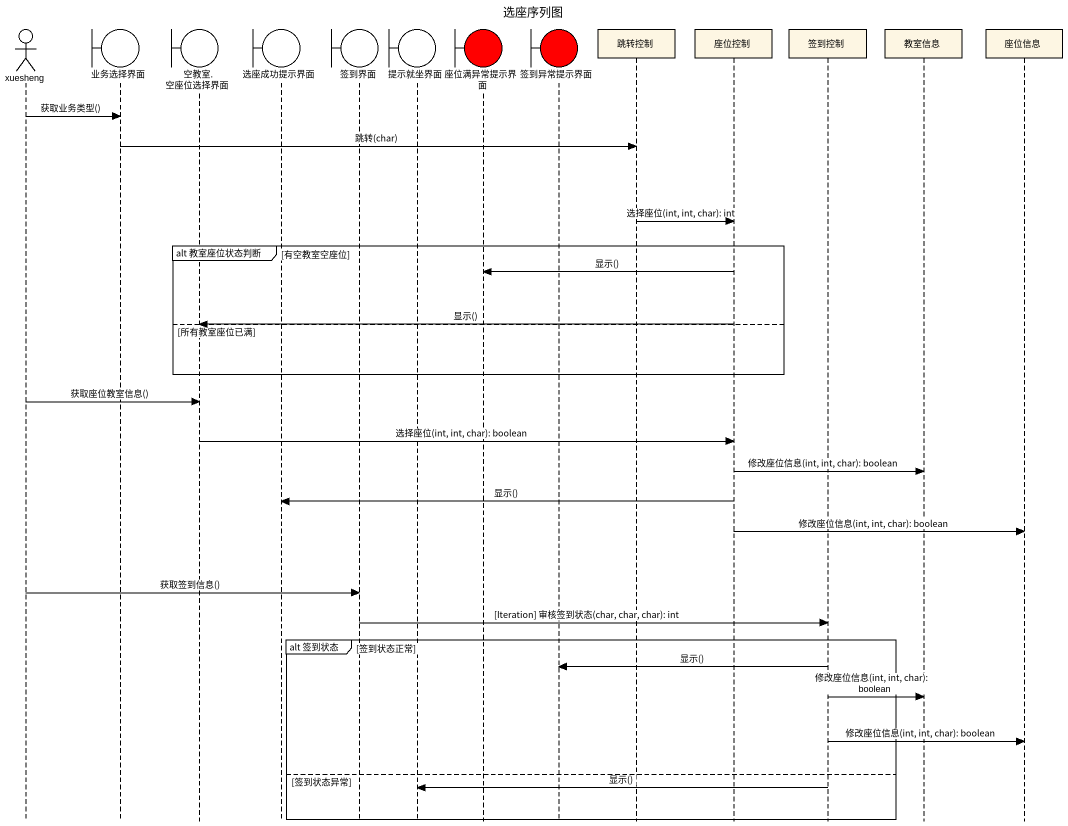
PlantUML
@startuml
title 选座序列图
hide footbox
actor xuesheng
boundary 业务选择界面
boundary "空教室.空座位选择界面" as 空教室_空座位选择界面
boundary 选座成功提示界面
boundary 签到界面
boundary 提示就坐界面
boundary 座位满异常提示界面 #FF0000
boundary 签到异常提示界面 #FF0000
participant 跳转控制
participant 座位控制
participant 签到控制
participant 教室信息
participant 座位信息

xuesheng -> 业务选择界面 : 获取业务类型()
业务选择界面 -> 跳转控制 : 跳转(char)
跳转控制 -> 座位控制 : 选择座位(int, int, char): int
group alt 教室座位状态判断 [有空教室空座位]
  座位控制 -> 座位满异常提示界面 : 显示()
else 所有教室座位已满
  座位控制 -> 空教室_空座位选择界面 : 显示()
end
xuesheng -> 空教室_空座位选择界面 : 获取座位教室信息()
空教室_空座位选择界面 -> 座位控制 : 选择座位(int, int, char): boolean
座位控制 -> 教室信息 : 修改座位信息(int, int, char): boolean
座位控制 -> 选座成功提示界面 : 显示()
座位控制 -> 座位信息 : 修改座位信息(int, int, char): boolean
xuesheng -> 签到界面 : 获取签到信息()
签到界面 -> 签到控制 : [Iteration] 审核签到状态(char, char, char): int
group alt 签到状态 [签到状态正常]
  签到控制 -> 签到异常提示界面 : 显示()
  签到控制 -> 教室信息 : 修改座位信息(int, int, char): boolean
  签到控制 -> 座位信息 : 修改座位信息(int, int, char): boolean
else 签到状态异常
  签到控制 -> 提示就坐界面 : 显示()
end
@enduml
